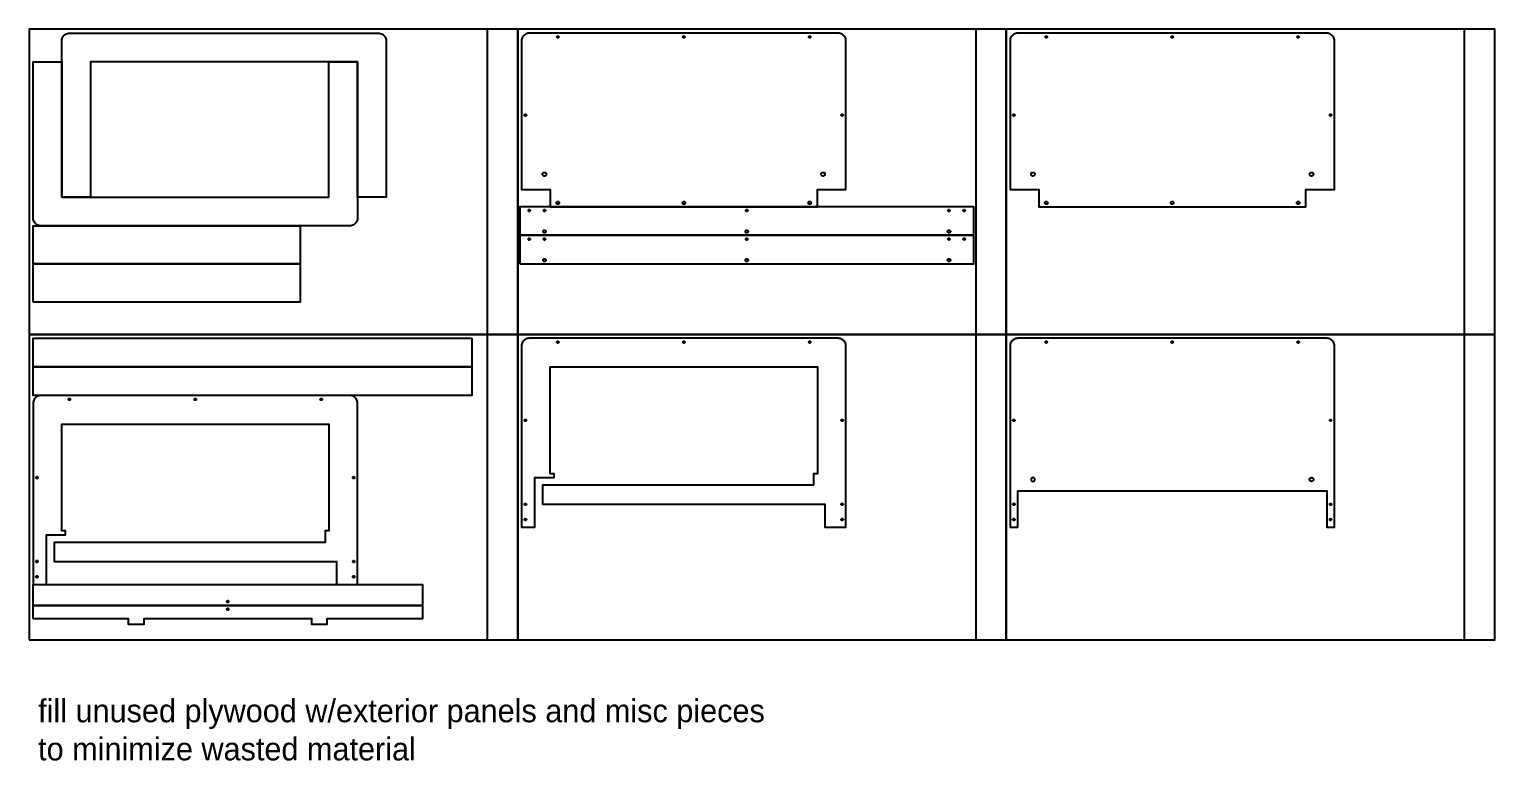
# Model space of a CAD drawing. Header units: inches. Extents: x -747 to 419, y -1089 to -681.
# Drawn here: x 96.5 to 192.5, y -926.7 to -878.8 of the extents above; entities that cross this region are included whole.
import ezdxf

# ---------------------------------------------------------------- set-up
doc = ezdxf.new("R2010")
doc.units = ezdxf.units.IN
doc.header["$MEASUREMENT"] = 0
for name, color, linetype in [('T_ANNO', 6, 'Continuous'), ('T_CUT_HOLE_1_4_INCH', 3, 'Continuous'), ('T_CUT_HOLE_1_8_INCH', 1, 'Continuous'), ('T_CUT_HOLE_3_16_INCH', 2, 'Continuous'), ('T_CUT_THRU', 7, 'Continuous')]:
    doc.layers.add(name, color=color, linetype=linetype)

msp = doc.modelspace()

# ---------------------------------------------------------------- linework, layer by layer
for points in [[(150.03, -879.474), (150.017, -879.41), (149.996, -879.348), (149.967, -879.289), (149.93, -879.235), (149.887, -879.185), (149.838, -879.142), (149.784, -879.106), (149.725, -879.077), (149.663, -879.056), (149.599, -879.043), (149.534, -879.039), (129.284, -879.039), (129.219, -879.043), (129.154, -879.056), (129.092, -879.077), (129.034, -879.106), (128.979, -879.142), (128.93, -879.185), (128.887, -879.235), (128.851, -879.289), (128.822, -879.348), (128.801, -879.41), (128.788, -879.474), (128.784, -879.539), (128.784, -889.289), (130.659, -889.289), (130.659, -890.414), (148.159, -890.414), (148.159, -889.289), (150.034, -889.289), (150.034, -879.539)], [(182.03, -879.474), (182.017, -879.41), (181.996, -879.348), (181.967, -879.289), (181.93, -879.235), (181.887, -879.185), (181.838, -879.142), (181.784, -879.106), (181.725, -879.077), (181.663, -879.056), (181.599, -879.043), (181.534, -879.039), (161.284, -879.039), (161.219, -879.043), (161.154, -879.056), (161.092, -879.077), (161.034, -879.106), (160.979, -879.142), (160.93, -879.185), (160.887, -879.235), (160.851, -879.289), (160.822, -879.348), (160.801, -879.41), (160.788, -879.474), (160.784, -879.539), (160.784, -889.289), (162.659, -889.289), (162.659, -890.414), (180.159, -890.414), (180.159, -889.289), (182.034, -889.289), (182.034, -879.539)], [(128.659, -892.289), (157.284, -892.289), (158.409, -892.289), (158.409, -890.414), (128.659, -890.414)], [(128.659, -894.164), (157.284, -894.164), (158.409, -894.164), (158.409, -892.289), (128.659, -892.289)], [(125.534, -899.039), (125.534, -900.914), (124.909, -900.914), (96.784, -900.914), (96.784, -899.039)], [(150.034, -899.539), (150.03, -899.474), (150.017, -899.41), (149.996, -899.348), (149.967, -899.289), (149.93, -899.235), (149.887, -899.185), (149.838, -899.142), (149.784, -899.106), (149.725, -899.077), (149.663, -899.056), (149.599, -899.043), (149.534, -899.039), (129.284, -899.039), (129.219, -899.043), (129.154, -899.056), (129.092, -899.077), (129.034, -899.106), (128.979, -899.142), (128.93, -899.185), (128.887, -899.235), (128.851, -899.289), (128.822, -899.348), (128.801, -899.41), (128.788, -899.474), (128.784, -899.539), (128.784, -911.414), (129.659, -911.414), (129.659, -908.164), (130.909, -908.164), (130.909, -907.914), (130.659, -907.914), (130.659, -900.914), (148.159, -900.914), (148.159, -907.914), (147.909, -907.914), (147.909, -908.664), (130.159, -908.664), (130.159, -909.914), (148.659, -909.914), (148.659, -911.414), (150.034, -911.414)], [(182.034, -899.539), (182.03, -899.474), (182.017, -899.41), (181.996, -899.348), (181.967, -899.289), (181.93, -899.235), (181.887, -899.185), (181.838, -899.142), (181.784, -899.106), (181.725, -899.077), (181.663, -899.056), (181.599, -899.043), (181.534, -899.039), (161.284, -899.039), (161.219, -899.043), (161.154, -899.056), (161.092, -899.077), (161.034, -899.106), (160.979, -899.142), (160.93, -899.185), (160.887, -899.235), (160.851, -899.289), (160.822, -899.348), (160.801, -899.41), (160.788, -899.474), (160.784, -899.539), (160.784, -911.414), (161.284, -911.414), (161.284, -909.039), (181.534, -909.039), (181.534, -911.414), (182.034, -911.414)], [(125.534, -900.914), (125.534, -902.789), (124.909, -902.789), (96.784, -902.789), (96.784, -900.914)], [(118.034, -903.289), (118.03, -903.224), (118.017, -903.16), (117.996, -903.098), (117.967, -903.039), (117.93, -902.985), (117.887, -902.935), (117.838, -902.892), (117.784, -902.856), (117.725, -902.827), (117.663, -902.806), (117.599, -902.793), (117.534, -902.789), (97.284, -902.789), (97.219, -902.793), (97.154, -902.806), (97.092, -902.827), (97.034, -902.856), (96.979, -902.892), (96.93, -902.935), (96.887, -902.985), (96.851, -903.039), (96.822, -903.098), (96.801, -903.16), (96.788, -903.224), (96.784, -903.289), (96.784, -915.164), (97.659, -915.164), (97.659, -911.914), (98.909, -911.914), (98.909, -911.664), (98.659, -911.664), (98.659, -904.664), (116.159, -904.664), (116.159, -911.664), (115.909, -911.664), (115.909, -912.414), (98.159, -912.414), (98.159, -913.664), (116.659, -913.664), (116.659, -915.164), (118.034, -915.164)], [(96.784, -915.164), (122.284, -915.164), (122.284, -916.539), (96.784, -916.539)], [(96.784, -917.414), (96.784, -916.539), (122.284, -916.539), (122.284, -917.414), (116.034, -917.414), (116.034, -917.789), (115.034, -917.789), (115.034, -917.414), (104.034, -917.414), (104.034, -917.789), (103.034, -917.789), (103.034, -917.414)]]:
    msp.add_lwpolyline(points, close=True)
for points in [[(130.659, -900.914), (148.159, -900.914), (148.159, -907.914)], [(98.659, -904.664), (116.159, -904.664), (116.159, -911.664)]]:
    msp.add_lwpolyline(points)
at = {"layer": 'T_ANNO', "color": 5}
for p, q in [((126.534, -878.789), (126.534, -898.789)), ((158.534, -878.789), (158.534, -898.789)), ((190.534, -878.789), (190.534, -898.789)), ((126.534, -898.789), (126.534, -918.789)), ((158.534, -898.789), (158.534, -918.789)), ((190.534, -898.789), (190.534, -918.789))]:
    msp.add_line(p, q, dxfattribs=at)
at = {"layer": 'T_ANNO'}
for points in [[(96.534, -898.789), (128.534, -898.789), (128.534, -878.789), (96.534, -878.789)], [(128.534, -898.789), (160.534, -898.789), (160.534, -878.789), (128.534, -878.789)], [(160.534, -898.789), (192.534, -898.789), (192.534, -878.789), (160.534, -878.789)], [(96.534, -918.789), (128.534, -918.789), (128.534, -898.789), (96.534, -898.789)], [(128.534, -918.789), (160.534, -918.789), (160.534, -898.789), (128.534, -898.789)], [(160.534, -918.789), (192.534, -918.789), (192.534, -898.789), (160.534, -898.789)]]:
    msp.add_lwpolyline(points, close=True, dxfattribs=at)
at = {"layer": 'T_CUT_HOLE_1_4_INCH'}
for points in [[(130.163, -888.321), (130.159, -888.289), (130.163, -888.257), (130.176, -888.226), (130.195, -888.201), (130.221, -888.181), (130.251, -888.168), (130.284, -888.164), (130.316, -888.168), (130.346, -888.181), (130.372, -888.201), (130.392, -888.226), (130.405, -888.257), (130.409, -888.289), (130.405, -888.321), (130.392, -888.351), (130.372, -888.377), (130.346, -888.397), (130.316, -888.41), (130.284, -888.414), (130.251, -888.41), (130.221, -888.397), (130.195, -888.377), (130.176, -888.351)], [(148.532, -888.414), (148.499, -888.409), (148.469, -888.396), (148.444, -888.376), (148.424, -888.35), (148.413, -888.319), (148.409, -888.287), (148.414, -888.254), (148.427, -888.225), (148.447, -888.199), (148.473, -888.18), (148.504, -888.168), (148.536, -888.164), (148.568, -888.169), (148.598, -888.182), (148.624, -888.202), (148.643, -888.228), (148.655, -888.259), (148.659, -888.291), (148.654, -888.323), (148.641, -888.353), (148.621, -888.379), (148.594, -888.398), (148.564, -888.41)], [(162.163, -888.321), (162.159, -888.289), (162.163, -888.257), (162.176, -888.226), (162.195, -888.201), (162.221, -888.181), (162.251, -888.168), (162.284, -888.164), (162.316, -888.168), (162.346, -888.181), (162.372, -888.201), (162.392, -888.226), (162.405, -888.257), (162.409, -888.289), (162.405, -888.321), (162.392, -888.351), (162.372, -888.377), (162.346, -888.397), (162.316, -888.41), (162.284, -888.414), (162.251, -888.41), (162.221, -888.397), (162.195, -888.377), (162.176, -888.351)], [(180.532, -888.414), (180.499, -888.409), (180.469, -888.396), (180.444, -888.376), (180.424, -888.35), (180.413, -888.319), (180.409, -888.287), (180.414, -888.254), (180.427, -888.225), (180.447, -888.199), (180.473, -888.18), (180.504, -888.168), (180.536, -888.164), (180.568, -888.169), (180.598, -888.182), (180.624, -888.202), (180.643, -888.228), (180.655, -888.259), (180.659, -888.291), (180.654, -888.323), (180.641, -888.353), (180.621, -888.379), (180.594, -888.398), (180.564, -888.41)], [(162.406, -908.316), (162.409, -908.284), (162.403, -908.251), (162.389, -908.222), (162.368, -908.197), (162.342, -908.178), (162.311, -908.167), (162.278, -908.164), (162.246, -908.17), (162.217, -908.183), (162.192, -908.204), (162.173, -908.231), (162.162, -908.262), (162.159, -908.294), (162.165, -908.326), (162.178, -908.356), (162.199, -908.381), (162.226, -908.4), (162.257, -908.411), (162.289, -908.414), (162.321, -908.408), (162.351, -908.394), (162.376, -908.373), (162.395, -908.347)], [(180.618, -908.196), (180.639, -908.221), (180.653, -908.251), (180.659, -908.283), (180.656, -908.315), (180.645, -908.346), (180.626, -908.373), (180.602, -908.394), (180.572, -908.408), (180.54, -908.414), (180.507, -908.411), (180.477, -908.4), (180.45, -908.382), (180.429, -908.357), (180.415, -908.327), (180.409, -908.295), (180.412, -908.263), (180.423, -908.232), (180.441, -908.205), (180.466, -908.184), (180.496, -908.17), (180.528, -908.164), (180.56, -908.167), (180.591, -908.178)]]:
    msp.add_lwpolyline(points, close=True, dxfattribs=at)
at = {"layer": 'T_CUT_HOLE_1_8_INCH'}
for points in [[(131.219, -879.274), (131.221, -879.29), (131.219, -879.306), (131.212, -879.321), (131.202, -879.334), (131.189, -879.344), (131.174, -879.35), (131.158, -879.351), (131.142, -879.349), (131.127, -879.342), (131.114, -879.332), (131.104, -879.319), (131.098, -879.304), (131.096, -879.288), (131.099, -879.272), (131.105, -879.257), (131.115, -879.244), (131.129, -879.234), (131.144, -879.228), (131.16, -879.226), (131.176, -879.229), (131.191, -879.235), (131.204, -879.246), (131.213, -879.259)], [(139.467, -879.266), (139.471, -879.282), (139.471, -879.298), (139.466, -879.314), (139.458, -879.328), (139.446, -879.339), (139.432, -879.347), (139.416, -879.351), (139.4, -879.351), (139.384, -879.346), (139.37, -879.338), (139.359, -879.326), (139.351, -879.312), (139.347, -879.296), (139.347, -879.28), (139.351, -879.264), (139.36, -879.25), (139.372, -879.239), (139.386, -879.231), (139.402, -879.227), (139.418, -879.227), (139.434, -879.232), (139.448, -879.24), (139.459, -879.252)], [(147.675, -879.229), (147.69, -879.235), (147.703, -879.245), (147.713, -879.258), (147.719, -879.273), (147.721, -879.289), (147.719, -879.305), (147.713, -879.32), (147.703, -879.333), (147.69, -879.343), (147.675, -879.349), (147.659, -879.351), (147.643, -879.349), (147.628, -879.343), (147.615, -879.333), (147.605, -879.32), (147.598, -879.305), (147.596, -879.289), (147.598, -879.273), (147.605, -879.258), (147.615, -879.245), (147.628, -879.235), (147.643, -879.229), (147.659, -879.226)], [(163.219, -879.274), (163.221, -879.29), (163.219, -879.306), (163.212, -879.321), (163.202, -879.334), (163.189, -879.344), (163.174, -879.35), (163.158, -879.351), (163.142, -879.349), (163.127, -879.342), (163.114, -879.332), (163.104, -879.319), (163.098, -879.304), (163.096, -879.288), (163.099, -879.272), (163.105, -879.257), (163.115, -879.244), (163.129, -879.234), (163.144, -879.228), (163.16, -879.226), (163.176, -879.229), (163.191, -879.235), (163.204, -879.246), (163.213, -879.259)], [(171.467, -879.266), (171.471, -879.282), (171.471, -879.298), (171.466, -879.314), (171.458, -879.328), (171.446, -879.339), (171.432, -879.347), (171.416, -879.351), (171.4, -879.351), (171.384, -879.346), (171.37, -879.338), (171.359, -879.326), (171.351, -879.312), (171.347, -879.296), (171.347, -879.28), (171.351, -879.264), (171.36, -879.25), (171.372, -879.239), (171.386, -879.231), (171.402, -879.227), (171.418, -879.227), (171.434, -879.232), (171.448, -879.24), (171.459, -879.252)], [(179.675, -879.229), (179.69, -879.235), (179.703, -879.245), (179.713, -879.258), (179.719, -879.273), (179.721, -879.289), (179.719, -879.305), (179.713, -879.32), (179.703, -879.333), (179.69, -879.343), (179.675, -879.349), (179.659, -879.351), (179.643, -879.349), (179.628, -879.343), (179.615, -879.333), (179.605, -879.32), (179.598, -879.305), (179.596, -879.289), (179.598, -879.273), (179.605, -879.258), (179.615, -879.245), (179.628, -879.235), (179.643, -879.229), (179.659, -879.226)], [(129.04, -884.352), (129.056, -884.356), (129.07, -884.363), (129.082, -884.374), (129.091, -884.388), (129.095, -884.404), (129.096, -884.42), (129.092, -884.436), (129.084, -884.451), (129.073, -884.462), (129.059, -884.471), (129.044, -884.476), (129.027, -884.476), (129.012, -884.472), (128.997, -884.465), (128.985, -884.453), (128.977, -884.439), (128.972, -884.424), (128.972, -884.408), (128.975, -884.392), (128.983, -884.377), (128.994, -884.365), (129.008, -884.357), (129.024, -884.352)], [(149.8, -884.354), (149.815, -884.36), (149.828, -884.37), (149.838, -884.383), (149.844, -884.398), (149.846, -884.414), (149.844, -884.43), (149.838, -884.445), (149.828, -884.458), (149.815, -884.468), (149.8, -884.474), (149.784, -884.476), (149.768, -884.474), (149.753, -884.468), (149.74, -884.458), (149.73, -884.445), (149.723, -884.43), (149.721, -884.414), (149.723, -884.398), (149.73, -884.383), (149.74, -884.37), (149.753, -884.36), (149.768, -884.354), (149.784, -884.351)], [(161.04, -884.352), (161.056, -884.356), (161.07, -884.363), (161.082, -884.374), (161.091, -884.388), (161.095, -884.404), (161.096, -884.42), (161.092, -884.436), (161.084, -884.451), (161.073, -884.462), (161.059, -884.471), (161.044, -884.476), (161.027, -884.476), (161.012, -884.472), (160.997, -884.465), (160.985, -884.453), (160.977, -884.439), (160.972, -884.424), (160.972, -884.408), (160.975, -884.392), (160.983, -884.377), (160.994, -884.365), (161.008, -884.357), (161.024, -884.352)], [(181.8, -884.354), (181.815, -884.36), (181.828, -884.37), (181.838, -884.383), (181.844, -884.398), (181.846, -884.414), (181.844, -884.43), (181.838, -884.445), (181.828, -884.458), (181.815, -884.468), (181.8, -884.474), (181.784, -884.476), (181.768, -884.474), (181.753, -884.468), (181.74, -884.458), (181.73, -884.445), (181.723, -884.43), (181.721, -884.414), (181.723, -884.398), (181.73, -884.383), (181.74, -884.37), (181.753, -884.36), (181.768, -884.354), (181.784, -884.351)], [(129.333, -890.626), (129.342, -890.64), (129.346, -890.656), (129.346, -890.672), (129.341, -890.688), (129.333, -890.702), (129.322, -890.714), (129.308, -890.722), (129.292, -890.726), (129.276, -890.726), (129.26, -890.722), (129.246, -890.713), (129.234, -890.702), (129.226, -890.688), (129.222, -890.672), (129.222, -890.656), (129.226, -890.64), (129.234, -890.626), (129.246, -890.614), (129.26, -890.606), (129.276, -890.602), (129.292, -890.602), (129.308, -890.606), (129.322, -890.614)], [(130.303, -890.723), (130.287, -890.726), (130.271, -890.725), (130.255, -890.72), (130.242, -890.71), (130.231, -890.698), (130.224, -890.683), (130.221, -890.667), (130.223, -890.651), (130.228, -890.635), (130.237, -890.622), (130.25, -890.611), (130.265, -890.604), (130.281, -890.602), (130.297, -890.603), (130.312, -890.608), (130.326, -890.618), (130.336, -890.63), (130.343, -890.645), (130.346, -890.661), (130.345, -890.677), (130.339, -890.692), (130.33, -890.706), (130.318, -890.716)], [(143.539, -890.726), (143.523, -890.725), (143.507, -890.72), (143.493, -890.712), (143.482, -890.699), (143.475, -890.685), (143.471, -890.669), (143.472, -890.653), (143.477, -890.637), (143.486, -890.623), (143.498, -890.613), (143.513, -890.605), (143.529, -890.602), (143.545, -890.602), (143.561, -890.607), (143.574, -890.616), (143.585, -890.628), (143.593, -890.643), (143.596, -890.659), (143.595, -890.675), (143.59, -890.691), (143.581, -890.704), (143.569, -890.715), (143.555, -890.723)], [(156.768, -890.724), (156.753, -890.718), (156.74, -890.708), (156.73, -890.695), (156.723, -890.68), (156.721, -890.664), (156.723, -890.648), (156.73, -890.633), (156.74, -890.62), (156.753, -890.61), (156.768, -890.604), (156.784, -890.601), (156.8, -890.604), (156.815, -890.61), (156.828, -890.62), (156.838, -890.633), (156.844, -890.648), (156.846, -890.664), (156.844, -890.68), (156.838, -890.695), (156.828, -890.708), (156.815, -890.718), (156.8, -890.724), (156.784, -890.726)], [(157.768, -890.724), (157.753, -890.718), (157.74, -890.708), (157.73, -890.695), (157.723, -890.68), (157.721, -890.664), (157.723, -890.648), (157.73, -890.633), (157.74, -890.62), (157.753, -890.61), (157.768, -890.604), (157.784, -890.601), (157.8, -890.604), (157.815, -890.61), (157.828, -890.62), (157.838, -890.633), (157.844, -890.648), (157.846, -890.664), (157.844, -890.68), (157.838, -890.695), (157.828, -890.708), (157.815, -890.718), (157.8, -890.724), (157.784, -890.726)], [(129.333, -892.501), (129.342, -892.515), (129.346, -892.531), (129.346, -892.547), (129.341, -892.563), (129.333, -892.577), (129.322, -892.589), (129.308, -892.597), (129.292, -892.601), (129.276, -892.601), (129.26, -892.597), (129.246, -892.588), (129.234, -892.577), (129.226, -892.563), (129.222, -892.547), (129.222, -892.531), (129.226, -892.515), (129.234, -892.501), (129.246, -892.489), (129.26, -892.481), (129.276, -892.477), (129.292, -892.477), (129.308, -892.481), (129.322, -892.489)], [(130.303, -892.598), (130.287, -892.601), (130.271, -892.6), (130.255, -892.595), (130.242, -892.585), (130.231, -892.573), (130.224, -892.558), (130.221, -892.542), (130.223, -892.526), (130.228, -892.51), (130.237, -892.497), (130.25, -892.486), (130.265, -892.479), (130.281, -892.477), (130.297, -892.478), (130.312, -892.483), (130.326, -892.493), (130.336, -892.505), (130.343, -892.52), (130.346, -892.536), (130.345, -892.552), (130.339, -892.567), (130.33, -892.581), (130.318, -892.591)], [(143.539, -892.601), (143.523, -892.6), (143.507, -892.595), (143.493, -892.587), (143.482, -892.574), (143.475, -892.56), (143.471, -892.544), (143.472, -892.528), (143.477, -892.512), (143.486, -892.498), (143.498, -892.488), (143.513, -892.48), (143.529, -892.477), (143.545, -892.477), (143.561, -892.482), (143.574, -892.491), (143.585, -892.503), (143.593, -892.518), (143.596, -892.534), (143.595, -892.55), (143.59, -892.566), (143.581, -892.579), (143.569, -892.59), (143.555, -892.598)], [(156.768, -892.599), (156.753, -892.593), (156.74, -892.583), (156.73, -892.57), (156.723, -892.555), (156.721, -892.539), (156.723, -892.523), (156.73, -892.508), (156.74, -892.495), (156.753, -892.485), (156.768, -892.479), (156.784, -892.476), (156.8, -892.479), (156.815, -892.485), (156.828, -892.495), (156.838, -892.508), (156.844, -892.523), (156.846, -892.539), (156.844, -892.555), (156.838, -892.57), (156.828, -892.583), (156.815, -892.593), (156.8, -892.599), (156.784, -892.601)], [(157.768, -892.599), (157.753, -892.593), (157.74, -892.583), (157.73, -892.57), (157.723, -892.555), (157.721, -892.539), (157.723, -892.523), (157.73, -892.508), (157.74, -892.495), (157.753, -892.485), (157.768, -892.479), (157.784, -892.476), (157.8, -892.479), (157.815, -892.485), (157.828, -892.495), (157.838, -892.508), (157.844, -892.523), (157.846, -892.539), (157.844, -892.555), (157.838, -892.57), (157.828, -892.583), (157.815, -892.593), (157.8, -892.599), (157.784, -892.601)], [(131.203, -899.245), (131.213, -899.258), (131.219, -899.273), (131.221, -899.289), (131.219, -899.305), (131.213, -899.32), (131.203, -899.333), (131.19, -899.343), (131.175, -899.349), (131.159, -899.351), (131.142, -899.349), (131.127, -899.343), (131.114, -899.333), (131.105, -899.32), (131.098, -899.305), (131.096, -899.289), (131.098, -899.273), (131.105, -899.257), (131.115, -899.245), (131.128, -899.235), (131.143, -899.229), (131.159, -899.226), (131.175, -899.229), (131.19, -899.235)], [(139.451, -899.243), (139.462, -899.256), (139.468, -899.27), (139.471, -899.286), (139.47, -899.303), (139.464, -899.318), (139.455, -899.331), (139.442, -899.342), (139.427, -899.349), (139.411, -899.351), (139.395, -899.35), (139.38, -899.344), (139.366, -899.335), (139.356, -899.322), (139.349, -899.308), (139.346, -899.291), (139.348, -899.275), (139.353, -899.26), (139.363, -899.247), (139.375, -899.236), (139.39, -899.229), (139.406, -899.226), (139.423, -899.228), (139.438, -899.234)], [(147.719, -899.305), (147.713, -899.32), (147.703, -899.333), (147.69, -899.343), (147.675, -899.349), (147.659, -899.351), (147.643, -899.349), (147.628, -899.343), (147.615, -899.333), (147.605, -899.32), (147.598, -899.305), (147.596, -899.289), (147.598, -899.273), (147.605, -899.258), (147.615, -899.245), (147.628, -899.235), (147.643, -899.229), (147.659, -899.226), (147.675, -899.229), (147.69, -899.235), (147.703, -899.245), (147.713, -899.258), (147.719, -899.273), (147.721, -899.289)], [(163.219, -899.305), (163.213, -899.32), (163.203, -899.333), (163.19, -899.343), (163.175, -899.349), (163.159, -899.351), (163.143, -899.349), (163.128, -899.343), (163.115, -899.333), (163.105, -899.32), (163.098, -899.305), (163.096, -899.289), (163.098, -899.273), (163.105, -899.258), (163.115, -899.245), (163.128, -899.235), (163.143, -899.229), (163.159, -899.226), (163.175, -899.229), (163.19, -899.235), (163.203, -899.245), (163.213, -899.258), (163.219, -899.273), (163.221, -899.289)], [(171.469, -899.305), (171.463, -899.32), (171.453, -899.333), (171.44, -899.343), (171.425, -899.349), (171.409, -899.351), (171.393, -899.349), (171.378, -899.343), (171.365, -899.333), (171.355, -899.32), (171.348, -899.305), (171.346, -899.289), (171.348, -899.273), (171.355, -899.258), (171.365, -899.245), (171.378, -899.235), (171.393, -899.229), (171.409, -899.226), (171.425, -899.229), (171.44, -899.235), (171.453, -899.245), (171.463, -899.258), (171.469, -899.273), (171.471, -899.289)], [(179.719, -899.305), (179.713, -899.32), (179.703, -899.333), (179.69, -899.343), (179.675, -899.349), (179.659, -899.351), (179.643, -899.349), (179.628, -899.343), (179.615, -899.333), (179.605, -899.32), (179.598, -899.305), (179.596, -899.289), (179.598, -899.273), (179.605, -899.258), (179.615, -899.245), (179.628, -899.235), (179.643, -899.229), (179.659, -899.226), (179.675, -899.229), (179.69, -899.235), (179.703, -899.245), (179.713, -899.258), (179.719, -899.273), (179.721, -899.289)], [(99.203, -902.995), (99.213, -903.008), (99.219, -903.023), (99.221, -903.039), (99.219, -903.055), (99.213, -903.07), (99.203, -903.083), (99.19, -903.093), (99.175, -903.099), (99.159, -903.101), (99.142, -903.099), (99.127, -903.093), (99.114, -903.083), (99.105, -903.07), (99.098, -903.055), (99.096, -903.039), (99.098, -903.023), (99.105, -903.007), (99.115, -902.995), (99.128, -902.985), (99.143, -902.979), (99.159, -902.976), (99.175, -902.979), (99.19, -902.985)], [(107.451, -902.993), (107.462, -903.006), (107.468, -903.02), (107.471, -903.036), (107.47, -903.053), (107.464, -903.068), (107.455, -903.081), (107.442, -903.092), (107.427, -903.099), (107.411, -903.101), (107.395, -903.1), (107.38, -903.094), (107.366, -903.085), (107.356, -903.072), (107.349, -903.058), (107.346, -903.041), (107.348, -903.025), (107.353, -903.01), (107.363, -902.997), (107.375, -902.986), (107.39, -902.979), (107.406, -902.976), (107.423, -902.978), (107.438, -902.984)], [(115.719, -903.055), (115.713, -903.07), (115.703, -903.083), (115.69, -903.093), (115.675, -903.099), (115.659, -903.101), (115.643, -903.099), (115.628, -903.093), (115.615, -903.083), (115.605, -903.07), (115.598, -903.055), (115.596, -903.039), (115.598, -903.023), (115.605, -903.008), (115.615, -902.995), (115.628, -902.985), (115.643, -902.979), (115.659, -902.976), (115.675, -902.979), (115.69, -902.985), (115.703, -902.995), (115.713, -903.008), (115.719, -903.023), (115.721, -903.039)], [(129.019, -904.353), (129.035, -904.351), (129.051, -904.354), (129.066, -904.36), (129.079, -904.371), (129.089, -904.384), (129.094, -904.399), (129.096, -904.415), (129.094, -904.431), (129.087, -904.446), (129.077, -904.459), (129.064, -904.469), (129.049, -904.475), (129.033, -904.476), (129.016, -904.474), (129.002, -904.467), (128.989, -904.457), (128.979, -904.444), (128.973, -904.429), (128.971, -904.413), (128.974, -904.397), (128.98, -904.382), (128.99, -904.369), (129.004, -904.359)], [(149.811, -904.358), (149.825, -904.367), (149.836, -904.379), (149.843, -904.394), (149.846, -904.409), (149.845, -904.426), (149.84, -904.441), (149.831, -904.455), (149.819, -904.466), (149.804, -904.473), (149.788, -904.476), (149.772, -904.475), (149.756, -904.47), (149.743, -904.461), (149.732, -904.449), (149.725, -904.434), (149.721, -904.418), (149.722, -904.402), (149.728, -904.387), (149.737, -904.373), (149.749, -904.362), (149.763, -904.355), (149.779, -904.352), (149.796, -904.353)], [(161.076, -904.368), (161.086, -904.38), (161.093, -904.395), (161.096, -904.411), (161.095, -904.427), (161.089, -904.443), (161.08, -904.456), (161.067, -904.467), (161.053, -904.474), (161.037, -904.476), (161.02, -904.475), (161.005, -904.469), (160.992, -904.46), (160.981, -904.448), (160.974, -904.433), (160.971, -904.417), (160.973, -904.401), (160.978, -904.385), (160.988, -904.372), (161, -904.361), (161.015, -904.354), (161.031, -904.352), (161.047, -904.353), (161.063, -904.358)], [(181.828, -904.39), (181.833, -904.403), (181.834, -904.416), (181.832, -904.429), (181.827, -904.441), (181.818, -904.451), (181.807, -904.458), (181.795, -904.463), (181.782, -904.464), (181.769, -904.462), (181.757, -904.457), (181.747, -904.448), (181.739, -904.438), (181.735, -904.425), (181.733, -904.412), (181.736, -904.399), (181.741, -904.387), (181.749, -904.377), (181.76, -904.369), (181.773, -904.365), (181.786, -904.364), (181.799, -904.366), (181.811, -904.371), (181.821, -904.38)], [(97.019, -908.103), (97.035, -908.101), (97.051, -908.104), (97.066, -908.11), (97.079, -908.121), (97.089, -908.134), (97.094, -908.149), (97.096, -908.165), (97.094, -908.181), (97.087, -908.196), (97.077, -908.209), (97.064, -908.219), (97.049, -908.225), (97.033, -908.226), (97.016, -908.224), (97.002, -908.217), (96.989, -908.207), (96.979, -908.194), (96.973, -908.179), (96.971, -908.163), (96.974, -908.147), (96.98, -908.132), (96.99, -908.119), (97.004, -908.109)], [(117.811, -908.108), (117.825, -908.117), (117.836, -908.129), (117.843, -908.144), (117.846, -908.159), (117.845, -908.176), (117.84, -908.191), (117.831, -908.205), (117.819, -908.216), (117.804, -908.223), (117.788, -908.226), (117.772, -908.225), (117.756, -908.22), (117.743, -908.211), (117.732, -908.199), (117.725, -908.184), (117.721, -908.168), (117.722, -908.152), (117.728, -908.137), (117.737, -908.123), (117.749, -908.112), (117.763, -908.105), (117.779, -908.102), (117.796, -908.103)], [(129.074, -909.866), (129.085, -909.878), (129.092, -909.892), (129.096, -909.908), (129.095, -909.924), (129.091, -909.94), (129.082, -909.954), (129.07, -909.965), (129.056, -909.972), (129.04, -909.976), (129.023, -909.976), (129.008, -909.971), (128.994, -909.962), (128.983, -909.95), (128.975, -909.936), (128.972, -909.92), (128.972, -909.904), (128.977, -909.888), (128.986, -909.874), (128.998, -909.863), (129.012, -909.855), (129.028, -909.852), (129.044, -909.852), (129.06, -909.857)], [(149.8, -909.854), (149.815, -909.86), (149.828, -909.87), (149.838, -909.883), (149.844, -909.898), (149.846, -909.914), (149.844, -909.93), (149.838, -909.945), (149.828, -909.958), (149.815, -909.968), (149.8, -909.974), (149.784, -909.976), (149.768, -909.974), (149.753, -909.968), (149.74, -909.958), (149.73, -909.945), (149.723, -909.93), (149.721, -909.914), (149.723, -909.898), (149.73, -909.883), (149.74, -909.87), (149.753, -909.86), (149.768, -909.854), (149.784, -909.851)], [(161.05, -909.854), (161.065, -909.86), (161.078, -909.87), (161.088, -909.883), (161.094, -909.898), (161.096, -909.914), (161.094, -909.93), (161.088, -909.945), (161.078, -909.958), (161.065, -909.968), (161.05, -909.974), (161.034, -909.976), (161.018, -909.974), (161.003, -909.968), (160.99, -909.958), (160.98, -909.945), (160.973, -909.93), (160.971, -909.914), (160.973, -909.898), (160.98, -909.883), (160.99, -909.87), (161.003, -909.86), (161.018, -909.854), (161.034, -909.851)], [(181.834, -909.884), (181.841, -909.898), (181.843, -909.913), (181.841, -909.928), (181.835, -909.943), (181.826, -909.955), (181.814, -909.965), (181.8, -909.971), (181.785, -909.973), (181.77, -909.971), (181.755, -909.966), (181.743, -909.956), (181.733, -909.944), (181.727, -909.93), (181.725, -909.915), (181.726, -909.9), (181.732, -909.885), (181.741, -909.873), (181.753, -909.863), (181.768, -909.857), (181.783, -909.855), (181.798, -909.857), (181.812, -909.862), (181.825, -909.871)], [(129.092, -910.892), (129.096, -910.908), (129.095, -910.924), (129.091, -910.94), (129.082, -910.954), (129.07, -910.965), (129.056, -910.972), (129.04, -910.976), (129.023, -910.976), (129.008, -910.971), (128.994, -910.962), (128.983, -910.95), (128.975, -910.936), (128.972, -910.92), (128.972, -910.904), (128.977, -910.888), (128.986, -910.874), (128.998, -910.863), (129.012, -910.855), (129.028, -910.852), (129.044, -910.852), (129.06, -910.857), (129.074, -910.866), (129.085, -910.878)], [(149.828, -910.958), (149.815, -910.968), (149.8, -910.974), (149.784, -910.976), (149.768, -910.974), (149.753, -910.968), (149.74, -910.958), (149.73, -910.945), (149.723, -910.93), (149.721, -910.914), (149.723, -910.898), (149.73, -910.883), (149.74, -910.87), (149.753, -910.86), (149.768, -910.854), (149.784, -910.851), (149.8, -910.854), (149.815, -910.86), (149.828, -910.87), (149.838, -910.883), (149.844, -910.898), (149.846, -910.914), (149.844, -910.93), (149.838, -910.945)], [(161.088, -910.883), (161.094, -910.898), (161.096, -910.914), (161.094, -910.93), (161.088, -910.945), (161.078, -910.958), (161.065, -910.968), (161.05, -910.974), (161.034, -910.976), (161.018, -910.974), (161.003, -910.968), (160.99, -910.958), (160.98, -910.945), (160.973, -910.93), (160.971, -910.914), (160.973, -910.898), (160.98, -910.883), (160.99, -910.87), (161.003, -910.86), (161.018, -910.854), (161.034, -910.851), (161.05, -910.854), (161.065, -910.86), (161.078, -910.87)], [(181.8, -910.971), (181.785, -910.973), (181.77, -910.971), (181.755, -910.966), (181.743, -910.956), (181.733, -910.944), (181.727, -910.93), (181.725, -910.915), (181.726, -910.9), (181.732, -910.885), (181.741, -910.873), (181.753, -910.863), (181.768, -910.857), (181.783, -910.855), (181.798, -910.857), (181.812, -910.862), (181.825, -910.871), (181.834, -910.884), (181.841, -910.898), (181.843, -910.913), (181.841, -910.928), (181.835, -910.943), (181.826, -910.955), (181.814, -910.965)], [(97.074, -913.616), (97.085, -913.628), (97.092, -913.642), (97.096, -913.658), (97.095, -913.674), (97.091, -913.69), (97.082, -913.704), (97.07, -913.715), (97.056, -913.722), (97.04, -913.726), (97.023, -913.726), (97.008, -913.721), (96.994, -913.712), (96.983, -913.7), (96.975, -913.686), (96.972, -913.67), (96.972, -913.654), (96.977, -913.638), (96.986, -913.624), (96.998, -913.613), (97.012, -913.605), (97.028, -913.602), (97.044, -913.602), (97.06, -913.607)], [(117.8, -913.604), (117.815, -913.61), (117.828, -913.62), (117.838, -913.633), (117.844, -913.648), (117.846, -913.664), (117.844, -913.68), (117.838, -913.695), (117.828, -913.708), (117.815, -913.718), (117.8, -913.724), (117.784, -913.726), (117.768, -913.724), (117.753, -913.718), (117.74, -913.708), (117.73, -913.695), (117.723, -913.68), (117.721, -913.664), (117.723, -913.648), (117.73, -913.633), (117.74, -913.62), (117.753, -913.61), (117.768, -913.604), (117.784, -913.601)], [(97.092, -914.642), (97.096, -914.658), (97.095, -914.674), (97.091, -914.69), (97.082, -914.704), (97.07, -914.715), (97.056, -914.722), (97.04, -914.726), (97.023, -914.726), (97.008, -914.721), (96.994, -914.712), (96.983, -914.7), (96.975, -914.686), (96.972, -914.67), (96.972, -914.654), (96.977, -914.638), (96.986, -914.624), (96.998, -914.613), (97.012, -914.605), (97.028, -914.602), (97.044, -914.602), (97.06, -914.607), (97.074, -914.616), (97.085, -914.628)], [(117.828, -914.708), (117.815, -914.718), (117.8, -914.724), (117.784, -914.726), (117.768, -914.724), (117.753, -914.718), (117.74, -914.708), (117.73, -914.695), (117.723, -914.68), (117.721, -914.664), (117.723, -914.648), (117.73, -914.633), (117.74, -914.62), (117.753, -914.61), (117.768, -914.604), (117.784, -914.601), (117.8, -914.604), (117.815, -914.61), (117.828, -914.62), (117.838, -914.633), (117.844, -914.648), (117.846, -914.664), (117.844, -914.68), (117.838, -914.695)], [(109.594, -916.305), (109.588, -916.32), (109.578, -916.333), (109.565, -916.343), (109.55, -916.349), (109.534, -916.351), (109.518, -916.349), (109.503, -916.343), (109.49, -916.333), (109.48, -916.32), (109.473, -916.305), (109.471, -916.289), (109.473, -916.273), (109.48, -916.258), (109.49, -916.245), (109.503, -916.235), (109.518, -916.229), (109.534, -916.226), (109.55, -916.229), (109.565, -916.235), (109.578, -916.245), (109.588, -916.258), (109.594, -916.273), (109.596, -916.289)], [(109.588, -916.82), (109.578, -916.833), (109.565, -916.843), (109.55, -916.849), (109.534, -916.851), (109.518, -916.849), (109.503, -916.843), (109.49, -916.833), (109.48, -916.82), (109.473, -916.805), (109.471, -916.789), (109.473, -916.773), (109.48, -916.758), (109.49, -916.745), (109.502, -916.735), (109.518, -916.729), (109.534, -916.726), (109.55, -916.729), (109.565, -916.735), (109.578, -916.745), (109.588, -916.758), (109.594, -916.773), (109.596, -916.789), (109.594, -916.805)]]:
    msp.add_lwpolyline(points, close=True, dxfattribs=at)
at = {"layer": 'T_CUT_HOLE_3_16_INCH'}
for points in [[(131.221, -890.094), (131.237, -890.112), (131.248, -890.134), (131.252, -890.158), (131.251, -890.183), (131.243, -890.206), (131.229, -890.226), (131.21, -890.242), (131.188, -890.253), (131.164, -890.258), (131.14, -890.256), (131.117, -890.248), (131.097, -890.234), (131.081, -890.216), (131.07, -890.194), (131.065, -890.17), (131.067, -890.145), (131.075, -890.122), (131.089, -890.102), (131.107, -890.086), (131.129, -890.075), (131.153, -890.07), (131.178, -890.072), (131.201, -890.08)], [(139.362, -890.082), (139.385, -890.073), (139.409, -890.07), (139.434, -890.074), (139.456, -890.083), (139.476, -890.098), (139.49, -890.118), (139.5, -890.14), (139.503, -890.165), (139.499, -890.189), (139.49, -890.211), (139.475, -890.231), (139.455, -890.245), (139.432, -890.255), (139.408, -890.258), (139.384, -890.254), (139.361, -890.245), (139.342, -890.23), (139.327, -890.21), (139.318, -890.188), (139.315, -890.163), (139.318, -890.139), (139.328, -890.117), (139.343, -890.097)], [(147.592, -890.23), (147.577, -890.21), (147.568, -890.188), (147.565, -890.163), (147.568, -890.139), (147.578, -890.117), (147.593, -890.097), (147.612, -890.082), (147.635, -890.073), (147.659, -890.07), (147.684, -890.074), (147.706, -890.083), (147.726, -890.098), (147.74, -890.118), (147.75, -890.14), (147.753, -890.165), (147.749, -890.189), (147.74, -890.211), (147.725, -890.231), (147.705, -890.245), (147.682, -890.255), (147.658, -890.258), (147.634, -890.254), (147.611, -890.245)], [(163.221, -890.094), (163.237, -890.112), (163.248, -890.134), (163.252, -890.158), (163.251, -890.183), (163.243, -890.206), (163.229, -890.226), (163.21, -890.242), (163.188, -890.253), (163.164, -890.258), (163.14, -890.256), (163.117, -890.248), (163.097, -890.234), (163.081, -890.216), (163.07, -890.194), (163.065, -890.17), (163.067, -890.145), (163.075, -890.122), (163.089, -890.102), (163.107, -890.086), (163.129, -890.075), (163.153, -890.07), (163.178, -890.072), (163.201, -890.08)], [(171.362, -890.082), (171.385, -890.073), (171.409, -890.07), (171.434, -890.074), (171.456, -890.083), (171.476, -890.098), (171.49, -890.118), (171.5, -890.14), (171.503, -890.165), (171.499, -890.189), (171.49, -890.211), (171.475, -890.231), (171.455, -890.245), (171.432, -890.255), (171.408, -890.258), (171.384, -890.254), (171.361, -890.245), (171.342, -890.23), (171.327, -890.21), (171.318, -890.188), (171.315, -890.163), (171.318, -890.139), (171.328, -890.117), (171.343, -890.097)], [(179.592, -890.23), (179.577, -890.21), (179.568, -890.188), (179.565, -890.163), (179.568, -890.139), (179.578, -890.117), (179.593, -890.097), (179.612, -890.082), (179.635, -890.073), (179.659, -890.07), (179.684, -890.074), (179.706, -890.083), (179.726, -890.098), (179.74, -890.118), (179.75, -890.14), (179.753, -890.165), (179.749, -890.189), (179.74, -890.211), (179.725, -890.231), (179.705, -890.245), (179.682, -890.255), (179.658, -890.258), (179.634, -890.254), (179.611, -890.245)], [(130.31, -892.129), (130.286, -892.133), (130.261, -892.13), (130.238, -892.121), (130.219, -892.106), (130.204, -892.087), (130.194, -892.065), (130.19, -892.041), (130.193, -892.016), (130.202, -891.994), (130.216, -891.974), (130.235, -891.959), (130.258, -891.949), (130.282, -891.945), (130.306, -891.948), (130.329, -891.957), (130.349, -891.971), (130.364, -891.991), (130.374, -892.013), (130.378, -892.037), (130.375, -892.061), (130.366, -892.084), (130.351, -892.104), (130.332, -892.119)], [(143.556, -892.13), (143.532, -892.133), (143.508, -892.129), (143.485, -892.119), (143.466, -892.104), (143.452, -892.084), (143.443, -892.061), (143.44, -892.037), (143.444, -892.013), (143.454, -891.99), (143.469, -891.971), (143.489, -891.957), (143.512, -891.948), (143.536, -891.945), (143.56, -891.949), (143.582, -891.959), (143.602, -891.974), (143.616, -891.994), (143.625, -892.017), (143.628, -892.041), (143.624, -892.065), (143.614, -892.088), (143.599, -892.107), (143.579, -892.121)], [(156.815, -892.127), (156.791, -892.132), (156.767, -892.131), (156.743, -892.123), (156.723, -892.11), (156.706, -892.092), (156.695, -892.07), (156.69, -892.046), (156.692, -892.022), (156.699, -891.998), (156.713, -891.978), (156.731, -891.962), (156.753, -891.951), (156.777, -891.945), (156.801, -891.947), (156.824, -891.954), (156.845, -891.968), (156.861, -891.986), (156.872, -892.008), (156.877, -892.032), (156.876, -892.056), (156.868, -892.079), (156.855, -892.1), (156.837, -892.116)], [(130.31, -894.004), (130.286, -894.008), (130.261, -894.005), (130.238, -893.996), (130.219, -893.981), (130.204, -893.962), (130.194, -893.94), (130.19, -893.916), (130.193, -893.891), (130.202, -893.869), (130.216, -893.849), (130.235, -893.834), (130.258, -893.824), (130.282, -893.82), (130.306, -893.823), (130.329, -893.832), (130.349, -893.846), (130.364, -893.866), (130.374, -893.888), (130.378, -893.912), (130.375, -893.936), (130.366, -893.959), (130.351, -893.979), (130.332, -893.994)], [(143.556, -894.005), (143.532, -894.008), (143.508, -894.004), (143.485, -893.994), (143.466, -893.979), (143.452, -893.959), (143.443, -893.936), (143.44, -893.912), (143.444, -893.888), (143.454, -893.865), (143.469, -893.846), (143.489, -893.832), (143.512, -893.823), (143.536, -893.82), (143.56, -893.824), (143.582, -893.834), (143.602, -893.849), (143.616, -893.869), (143.625, -893.892), (143.628, -893.916), (143.624, -893.94), (143.614, -893.963), (143.599, -893.982), (143.579, -893.996)], [(156.815, -894.002), (156.791, -894.007), (156.767, -894.006), (156.743, -893.998), (156.723, -893.985), (156.706, -893.967), (156.695, -893.945), (156.69, -893.921), (156.692, -893.897), (156.699, -893.873), (156.713, -893.853), (156.731, -893.837), (156.753, -893.826), (156.777, -893.82), (156.801, -893.822), (156.824, -893.829), (156.845, -893.843), (156.861, -893.861), (156.872, -893.883), (156.877, -893.907), (156.876, -893.931), (156.868, -893.954), (156.855, -893.975), (156.837, -893.991)]]:
    msp.add_lwpolyline(points, close=True, dxfattribs=at)
at = {"layer": 'T_CUT_THRU'}
for points in [[(118.034, -887.914), (118.034, -880.914), (100.534, -880.914), (100.534, -887.914), (100.534, -889.789), (98.659, -889.789), (98.659, -879.539), (98.663, -879.474), (98.676, -879.41), (98.697, -879.348), (98.726, -879.289), (98.762, -879.235), (98.805, -879.185), (98.854, -879.142), (98.909, -879.106), (98.967, -879.077), (99.029, -879.056), (99.094, -879.043), (99.159, -879.039), (119.409, -879.039), (119.474, -879.043), (119.538, -879.056), (119.6, -879.077), (119.659, -879.106), (119.713, -879.142), (119.762, -879.185), (119.805, -879.235), (119.842, -879.289), (119.871, -879.348), (119.892, -879.41), (119.905, -879.474), (119.909, -879.539), (119.909, -889.789), (118.034, -889.789)], [(98.659, -882.789), (98.659, -889.789), (116.159, -889.789), (116.159, -882.789), (116.159, -880.914), (118.034, -880.914), (118.034, -891.164), (118.03, -891.229), (118.017, -891.293), (117.996, -891.355), (117.967, -891.414), (117.93, -891.468), (117.887, -891.517), (117.838, -891.561), (117.784, -891.597), (117.725, -891.626), (117.663, -891.647), (117.599, -891.66), (117.534, -891.664), (97.284, -891.664), (97.219, -891.66), (97.154, -891.647), (97.092, -891.626), (97.034, -891.597), (96.979, -891.561), (96.93, -891.517), (96.887, -891.468), (96.851, -891.414), (96.822, -891.355), (96.801, -891.293), (96.788, -891.229), (96.784, -891.164), (96.784, -880.914), (98.659, -880.914)], [(96.784, -894.164), (96.784, -891.664), (114.284, -891.664), (114.284, -894.164)], [(96.784, -896.664), (96.784, -894.164), (114.284, -894.164), (114.284, -896.664)]]:
    msp.add_lwpolyline(points, close=True, dxfattribs=at)

# ---------------------------------------------------------------- texts
at = {"layer": 'T_ANNO', "insert": (97.111, -922.695), "char_height": 1.5, "attachment_point": 1}
msp.add_mtext_dynamic_manual_height_columns('\\A1;fill unused plywood w/exterior panels and misc pieces\\Pto minimize wasted material', width=93.89146, gutter_width=50, heights=[12.844], dxfattribs=at)

doc.saveas('drawing.dxf')
